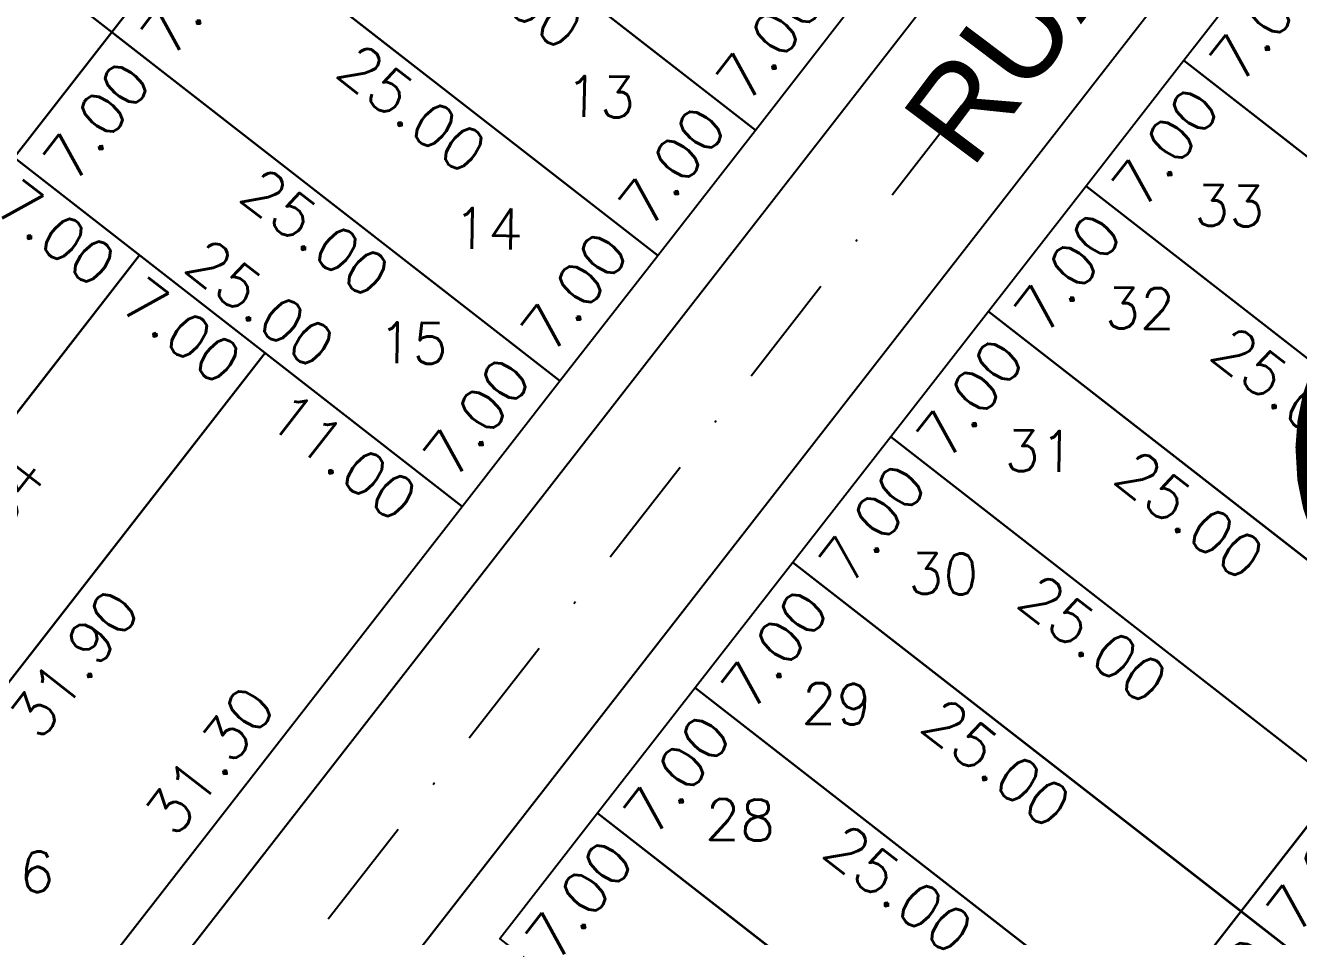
# Model space of a CAD drawing. Header units: millimetres. Extents: x -4430026 to 4783824, y 584 to 9593110.
# Drawn here: x 1900.4 to 1956.5, y 1064.3 to 1104.4 of the extents above; entities that cross this region are included whole.
import ezdxf
from ezdxf.enums import TextEntityAlignment as Align

# ---------------------------------------------------------------- set-up
doc = ezdxf.new("R2010")
doc.units = ezdxf.units.MM
doc.linetypes.add('CONTINUO', pattern=[0])
doc.linetypes.add('DASHDOT', pattern=[1, 0.5, -0.25, 0, -0.25])
for name, color, linetype in [('Calçada', 1, 'Continuous'), ('Cota', 8, 'Continuous'), ('EIXO DAS VIAS', 252, 'DASHDOT'), ('Lotes', 2, 'Continuous'), ('Nomes de Ruas', 3, 'Continuous'), ('Numero de lotes', 5, 'Continuous'), ('númeraçãoquadras', 4, 'Continuous'), ('Área Verde Geral', 98, 'Continuous')]:
    doc.layers.add(name, color=color, linetype=linetype)
doc.styles.add('arcad1', font='romans.shx')
doc.styles.add('ARIAL', font='arial.ttf', dxfattribs={"height": 0.25})
doc.styles.add('ROMANS', font='romans.shx')
doc.styles.add('STYLE1', font='sanss___.ttf')
doc.dimstyles.new('BOLA100', dxfattribs={"dimscale": 0, "dimtxt": 1.9, "dimasz": 0.18, "dimexe": 0.18, "dimexo": 0.063, "dimgap": 0, "dimtad": 1, "dimzin": 4, "dimdsep": 46, "dimtxsty": 'ROMANS', "dimcen": 0.09, "dimse1": 1, "dimse2": 1, "dimsd1": 1, "dimsd2": 1, "dimclrt": 256, "dimaunit": 1, "dimadec": 4, "dimazin": 0, "dimtfac": 1.2, "dimtix": 1, "dimtmove": 2, "dimatfit": 3, "dimfxl": 1, "dimtvp": 2, "dimtolj": 1, "dimtzin": 4, "dimarcsym": 0})

# ---------------------------------------------------------------- blocks, each defined once
blk = doc.blocks.new('*D2521')
at = {"layer": 'DEFPOINTS', "color": 0}
for p in [(1953.955459342791, 1065.45283224066), (1956.033097946839, 1063.83506063497), (1949.65484377694, 1059.929725708489)]:
    blk.add_point(p, dxfattribs=at)
at = {"layer": 'Cota', "insert": (1953.133225705803, 1061.657162338811), "char_height": 1.9, "attachment_point": 5, "rotation": 52.09357716318834, "style": 'ROMANS'}
blk.add_mtext('\\A1;7.00', dxfattribs=at)
blk = doc.blocks.new('*D2522')
at = {"layer": 'DEFPOINTS', "color": 0}
for p in [(1958.256074905383, 1070.975938769106), (1960.33371351088, 1069.358167162287), (1953.955459343722, 1065.452832236934)]:
    blk.add_point(p, dxfattribs=at)
at = {"layer": 'Cota', "insert": (1957.433841270635, 1067.180268867145), "char_height": 1.9, "attachment_point": 5, "rotation": 52.09357716318834, "style": 'ROMANS'}
blk.add_mtext('\\A1;7.00', dxfattribs=at)
blk = doc.blocks.new('*D2532')
at = {"layer": 'DEFPOINTS', "color": 0}
for p in [(1925.628847741044, 1069.765960473616), (1927.727291557908, 1068.131988705646), (1921.328232173795, 1064.242853943307)]:
    blk.add_point(p, dxfattribs=at)
at = {"layer": 'Cota', "insert": (1924.82741931706, 1065.954090409728), "char_height": 1.9, "attachment_point": 5, "rotation": 52.09357716318834, "style": 'ROMANS'}
blk.add_mtext('\\A1;7.00', dxfattribs=at)
blk = doc.blocks.new('*D2533')
at = {"layer": 'DEFPOINTS', "color": 0}
for p in [(1929.929463308292, 1075.289067011375), (1932.027907125446, 1073.655095243179), (1925.628847741044, 1069.765960473616)]:
    blk.add_point(p, dxfattribs=at)
at = {"layer": 'Cota', "insert": (1929.128034882793, 1071.477196944943), "char_height": 1.9, "attachment_point": 5, "rotation": 52.09357716318834, "style": 'ROMANS'}
blk.add_mtext('\\A1;7.00', dxfattribs=at)
blk = doc.blocks.new('*D2534')
at = {"layer": 'DEFPOINTS', "color": 0}
for p in [(1934.230078869487, 1080.812173537958), (1936.32852268722, 1079.178201769311), (1929.929463306895, 1075.289067009513)]:
    blk.add_point(p, dxfattribs=at)
at = {"layer": 'Cota', "insert": (1933.428650447703, 1077.000303475103), "char_height": 1.9, "attachment_point": 5, "rotation": 52.09357716318834, "style": 'ROMANS'}
blk.add_mtext('\\A1;7.00', dxfattribs=at)
blk = doc.blocks.new('*D2535')
at = {"layer": 'DEFPOINTS', "color": 0}
for p in [(1938.530694435338, 1086.33528007013), (1940.629138255134, 1084.701308299876), (1934.230078870417, 1080.812173539821)]:
    blk.add_point(p, dxfattribs=at)
at = {"layer": 'Cota', "insert": (1937.729266014726, 1082.523410004523), "char_height": 1.9, "attachment_point": 5, "rotation": 52.09357716318834, "style": 'ROMANS'}
blk.add_mtext('\\A1;7.00', dxfattribs=at)
blk = doc.blocks.new('*D2536')
at = {"layer": 'DEFPOINTS', "color": 0}
for p in [(1942.831310001655, 1091.858386604164), (1944.929753822321, 1090.224414833233), (1938.530694434872, 1086.335280071993)]:
    blk.add_point(p, dxfattribs=at)
at = {"layer": 'Cota', "insert": (1942.02988158111, 1088.046516536849), "char_height": 1.9, "attachment_point": 5, "rotation": 52.09357716318834, "style": 'ROMANS'}
blk.add_mtext('\\A1;7.00', dxfattribs=at)
blk = doc.blocks.new('*D2537')
at = {"layer": 'DEFPOINTS', "color": 0}
for p in [(1947.131925564712, 1097.381493138198), (1949.230369388923, 1095.747521364507), (1942.831310000723, 1091.858386604164)]:
    blk.add_point(p, dxfattribs=at)
at = {"layer": 'Cota', "insert": (1946.330497147788, 1093.56962306822), "char_height": 1.9, "attachment_point": 5, "rotation": 52.09357716318834, "style": 'ROMANS'}
blk.add_mtext('\\A1;7.00', dxfattribs=at)
blk = doc.blocks.new('*D2538')
at = {"layer": 'DEFPOINTS', "color": 0}
for p in [(1951.432541131495, 1102.904599670369), (1953.530984953064, 1101.270627898735), (1947.131925564712, 1097.381493138198)]:
    blk.add_point(p, dxfattribs=at)
at = {"layer": 'Cota', "insert": (1950.631112711853, 1099.092729602351), "char_height": 1.9, "attachment_point": 5, "rotation": 52.09357716318834, "style": 'ROMANS'}
blk.add_mtext('\\A1;7.00', dxfattribs=at)
blk = doc.blocks.new('*D2539')
at = {"layer": 'DEFPOINTS', "color": 0}
for p in [(1955.733156694087, 1108.427706198815), (1957.831600513303, 1106.793734429014), (1951.432541130564, 1102.904599670369)]:
    blk.add_point(p, dxfattribs=at)
at = {"layer": 'Cota', "insert": (1954.93172827361, 1104.615836134579), "char_height": 1.9, "attachment_point": 5, "rotation": 52.09357716318834, "style": 'ROMANS'}
blk.add_mtext('\\A1;7.00', dxfattribs=at)
blk = doc.blocks.new('*D2643')
at = {"layer": 'DEFPOINTS', "color": 0}
for p in [(1899.946884989261, 1098.635265791838), (1902.179843015918, 1096.896553350163), (1885.97285344171, 1080.688982576181)]:
    blk.add_point(p, dxfattribs=at)
at = {"layer": 'Cota', "insert": (1894.443262784196, 1088.507066711801), "char_height": 1.9, "attachment_point": 5, "rotation": 52.093577179062876, "style": 'ROMANS'}
blk.add_mtext('\\A1;22.75', dxfattribs=at)
blk = doc.blocks.new('*D2644')
at = {"layer": 'DEFPOINTS', "color": 0}
for p in [(1905.469991521432, 1094.334650224123), (1907.658026828592, 1092.630917253463), (1888.552402163378, 1072.608074836482)]:
    blk.add_point(p, dxfattribs=at)
at = {"layer": 'Cota', "insert": (1898.449667691673, 1082.351284529179), "char_height": 1.9, "attachment_point": 5, "rotation": 52.093577173693944, "style": 'ROMANS'}
blk.add_mtext('\\A1;27.54', dxfattribs=at)
blk = doc.blocks.new('*D2645')
at = {"layer": 'DEFPOINTS', "color": 0}
for p in [(1910.993098053137, 1090.034034661998), (1913.136210639986, 1088.365281163628), (1891.397282710752, 1064.867922021125)]:
    blk.add_point(p, dxfattribs=at)
at = {"layer": 'Cota', "insert": (1902.588738510849, 1076.365879812661), "char_height": 1.9, "attachment_point": 5, "rotation": 52.09357717879374, "style": 'ROMANS'}
blk.add_mtext('\\A1;31.90', dxfattribs=at)
blk = doc.blocks.new('*D2646')
at = {"layer": 'DEFPOINTS', "color": 0}
for p in [(1918.914080936322, 1083.866291545965), (1919.672265463496, 1083.275924483363), (1900.443145577317, 1058.580743989025)]:
    blk.add_point(p, dxfattribs=at)
at = {"layer": 'Cota', "insert": (1908.549956535421, 1072.102356268436), "char_height": 1.9, "attachment_point": 5, "rotation": 52.093577165795, "style": 'ROMANS'}
blk.add_mtext('\\A1;31.30', dxfattribs=at)
blk = doc.blocks.new('*D2657')
at = {"layer": 'DEFPOINTS', "color": 0}
for p in [(1904.247500556508, 1104.158372322146), (1906.480458579752, 1102.419659882136), (1899.946884987863, 1098.635265789975)]:
    blk.add_point(p, dxfattribs=at)
at = {"layer": 'Cota', "insert": (1903.580586338189, 1100.241761585301), "char_height": 1.9, "attachment_point": 5, "rotation": 52.09357716318834, "style": 'ROMANS'}
blk.add_mtext('\\A1;7.00', dxfattribs=at)
blk = doc.blocks.new('*D2658')
at = {"layer": 'DEFPOINTS', "color": 0}
for p in [(1908.5481161191, 1109.68147885618), (1910.781074145276, 1107.942766413887), (1904.247500555577, 1104.158372322146)]:
    blk.add_point(p, dxfattribs=at)
at = {"layer": 'Cota', "insert": (1907.881201904228, 1105.764868117713), "char_height": 1.9, "attachment_point": 5, "rotation": 52.09357716318834, "style": 'ROMANS'}
blk.add_mtext('\\A1;7.00', dxfattribs=at)
blk = doc.blocks.new('*D2667')
at = {"layer": 'DEFPOINTS', "color": 0}
for p in [(1923.21469650294, 1089.38939808165), (1923.972881027019, 1088.799031021122), (1919.672265461168, 1083.275924487088)]:
    blk.add_point(p, dxfattribs=at)
at = {"layer": 'Cota', "insert": (1920.314824260952, 1087.211499785578), "char_height": 1.9, "attachment_point": 5, "rotation": 52.09357715002965, "style": 'ROMANS'}
blk.add_mtext('\\A1;7.00', dxfattribs=at)
blk = doc.blocks.new('*D2668')
at = {"layer": 'DEFPOINTS', "color": 0}
for p in [(1927.515312063735, 1094.912504611445), (1928.273496591939, 1094.322137547706), (1923.972881026088, 1088.799031017397)]:
    blk.add_point(p, dxfattribs=at)
at = {"layer": 'Cota', "insert": (1924.61543982265, 1092.734606316533), "char_height": 1.9, "attachment_point": 5, "rotation": 52.09357715002965, "style": 'ROMANS'}
blk.add_mtext('\\A1;7.00', dxfattribs=at)
blk = doc.blocks.new('*D2669')
at = {"layer": 'DEFPOINTS', "color": 0}
for p in [(1931.81592763097, 1100.435611144864), (1932.574112153599, 1099.845244085465), (1928.273496591939, 1094.322137547706)]:
    blk.add_point(p, dxfattribs=at)
at = {"layer": 'Cota', "insert": (1928.916055388871, 1098.257712848648), "char_height": 1.9, "attachment_point": 5, "rotation": 52.09357715002965, "style": 'ROMANS'}
blk.add_mtext('\\A1;7.00', dxfattribs=at)
blk = doc.blocks.new('*D2670')
at = {"layer": 'DEFPOINTS', "color": 0}
for p in [(1936.11654319999, 1105.95871767193), (1936.874727720848, 1105.368350613911), (1932.574112155462, 1099.845244085465)]:
    blk.add_point(p, dxfattribs=at)
at = {"layer": 'Cota', "insert": (1933.216670959445, 1103.78081937771), "char_height": 1.9, "attachment_point": 5, "rotation": 52.09357715002965, "style": 'ROMANS'}
blk.add_mtext('\\A1;7.00', dxfattribs=at)
blk = doc.blocks.new('*D3039')
at = {"layer": 'DEFPOINTS', "color": 0}
for p in [(1955.733156694086, 1108.427706198815), (1954.064780278658, 1106.285077885419), (1975.45853716646, 1093.068364899654)]:
    blk.add_point(p, dxfattribs=at)
at = {"layer": 'Cota', "insert": (1964.511125481924, 1099.354971690332), "char_height": 1.9, "attachment_point": 5, "rotation": 322.0935771646594, "style": 'ROMANS'}
blk.add_mtext('\\A1;25.00', dxfattribs=at)
blk = doc.blocks.new('*D3048')
at = {"layer": 'DEFPOINTS', "color": 0}
for p in [(1951.432541131961, 1102.904599666644), (1949.813481083649, 1100.825306367769), (1971.15792160154, 1087.545258363758)]:
    blk.add_point(p, dxfattribs=at)
at = {"layer": 'Cota', "insert": (1960.259826286949, 1093.895200172656), "char_height": 1.9, "attachment_point": 5, "rotation": 322.0935771646594, "style": 'ROMANS'}
blk.add_mtext('\\A1;25.00', dxfattribs=at)
blk = doc.blocks.new('*D3057')
at = {"layer": 'DEFPOINTS', "color": 0}
for p in [(1947.131925564712, 1097.381493138198), (1945.495748930193, 1095.280217700343), (1966.857306036154, 1082.022151833449)]:
    blk.add_point(p, dxfattribs=at)
at = {"layer": 'Cota', "insert": (1955.942094134525, 1088.350111504426), "char_height": 1.9, "attachment_point": 5, "rotation": 322.0935771646594, "style": 'ROMANS'}
blk.add_mtext('\\A1;25.00', dxfattribs=at)
blk = doc.blocks.new('*D3066')
at = {"layer": 'DEFPOINTS', "color": 0}
for p in [(1942.831310000724, 1091.858386604164), (1941.250718490554, 1089.828496892056), (1962.556690471234, 1076.499045301278)]:
    blk.add_point(p, dxfattribs=at)
at = {"layer": 'Cota', "insert": (1951.697063694145, 1082.898390696717), "char_height": 1.9, "attachment_point": 5, "rotation": 322.0935771646594, "style": 'ROMANS'}
blk.add_mtext('\\A1;25.00', dxfattribs=at)
blk = doc.blocks.new('*D3067')
at = {"layer": 'DEFPOINTS', "color": 0}
for p in [(1912.84873168402, 1115.204585384626), (1911.268140178317, 1113.174695678254), (1932.574112156859, 1099.84524408174)]:
    blk.add_point(p, dxfattribs=at)
at = {"layer": 'Cota', "insert": (1921.714485382632, 1106.244589482351), "char_height": 1.9, "attachment_point": 5, "rotation": 322.0935771646594, "style": 'ROMANS'}
blk.add_mtext('\\A1;25.00', dxfattribs=at)
blk = doc.blocks.new('*D3075')
at = {"layer": 'DEFPOINTS', "color": 0}
for p in [(1938.530694434872, 1086.335280071993), (1936.999413606629, 1084.368718073146), (1958.256074906314, 1070.975938769106)]:
    blk.add_point(p, dxfattribs=at)
at = {"layer": 'Cota', "insert": (1947.445758810509, 1077.438611877581), "char_height": 1.9, "attachment_point": 5, "rotation": 322.0935771646594, "style": 'ROMANS'}
blk.add_mtext('\\A1;25.00', dxfattribs=at)
blk = doc.blocks.new('*D3076')
at = {"layer": 'DEFPOINTS', "color": 0}
for p in [(1908.548116117237, 1109.681478854318), (1907.016835293461, 1107.714916861207), (1928.273496591939, 1094.322137547705)]:
    blk.add_point(p, dxfattribs=at)
at = {"layer": 'Cota', "insert": (1917.463180499259, 1100.784810664149), "char_height": 1.9, "attachment_point": 5, "rotation": 322.0935771646594, "style": 'ROMANS'}
blk.add_mtext('\\A1;25.00', dxfattribs=at)
blk = doc.blocks.new('*D3083')
at = {"layer": 'DEFPOINTS', "color": 0}
for p in [(1953.955459339531, 1065.452832238797), (1952.473494868394, 1063.549605241614), (1973.680839811904, 1050.093490934048)]:
    blk.add_point(p, dxfattribs=at)
at = {"layer": 'Cota', "insert": (1962.919840073015, 1056.619499045473), "char_height": 1.9, "attachment_point": 5, "rotation": 322.0935771646594, "style": 'ROMANS'}
blk.add_mtext('\\A1;25.00', dxfattribs=at)
blk = doc.blocks.new('*D3084')
at = {"layer": 'DEFPOINTS', "color": 0}
for p in [(1934.230078871349, 1080.812173539821), (1932.748114405932, 1078.908946549985), (1953.955459342791, 1065.45283224066)]:
    blk.add_point(p, dxfattribs=at)
at = {"layer": 'Cota', "insert": (1943.194459608909, 1071.978840355124), "char_height": 1.9, "attachment_point": 5, "rotation": 322.0935771646594, "style": 'ROMANS'}
blk.add_mtext('\\A1;25.00', dxfattribs=at)
blk = doc.blocks.new('*D3085')
at = {"layer": 'DEFPOINTS', "color": 0}
for p in [(1904.247500556508, 1104.158372322146), (1902.765536091443, 1102.255145332762), (1923.972881026087, 1088.799031021122)]:
    blk.add_point(p, dxfattribs=at)
at = {"layer": 'Cota', "insert": (1913.211881294292, 1095.325039138), "char_height": 1.9, "attachment_point": 5, "rotation": 322.0935771646594, "style": 'ROMANS'}
blk.add_mtext('\\A1;25.00', dxfattribs=at)
blk = doc.blocks.new('*D3086')
at = {"layer": 'DEFPOINTS', "color": 0}
for p in [(1884.522120084135, 1119.517713621307), (1883.040155622106, 1117.614486635822), (1904.24750055418, 1104.158372324008)]:
    blk.add_point(p, dxfattribs=at)
at = {"layer": 'Cota', "insert": (1893.486500824197, 1110.684380441651), "char_height": 1.9, "attachment_point": 5, "rotation": 322.0935771646594, "style": 'ROMANS'}
blk.add_mtext('\\A1;25.00', dxfattribs=at)
blk = doc.blocks.new('*D3093')
at = {"layer": 'DEFPOINTS', "color": 0}
for p in [(1929.92946330736, 1075.289067009513), (1928.430382258773, 1073.363857884595), (1949.654843776939, 1059.929725708489)]:
    blk.add_point(p, dxfattribs=at)
at = {"layer": 'Cota', "insert": (1938.876727461622, 1066.433751689834), "char_height": 1.9, "attachment_point": 5, "rotation": 322.0935771646594, "style": 'ROMANS'}
blk.add_mtext('\\A1;25.00', dxfattribs=at)
blk = doc.blocks.new('*D3094')
at = {"layer": 'DEFPOINTS', "color": 0}
for p in [(1910.993098051275, 1090.034034661997), (1909.494017004844, 1088.108825539851), (1919.672265461167, 1083.275924487088)]:
    blk.add_point(p, dxfattribs=at)
at = {"layer": 'Cota', "insert": (1914.417255678721, 1085.479334909265), "char_height": 1.9, "attachment_point": 5, "rotation": 322.0935771646594, "style": 'ROMANS'}
blk.add_mtext('\\A1;11.00', dxfattribs=at)
blk = doc.blocks.new('*D3095')
at = {"layer": 'DEFPOINTS', "color": 0}
for p in [(1905.469991522363, 1094.334650224123), (1903.97091047646, 1092.409441102654), (1910.993098052206, 1090.034034661997)]:
    blk.add_point(p, dxfattribs=at)
at = {"layer": 'Cota', "insert": (1907.316118710375, 1091.008697778542), "char_height": 1.9, "attachment_point": 5, "rotation": 322.0935771646594, "style": 'ROMANS'}
blk.add_mtext('\\A1;7.00', dxfattribs=at)
blk = doc.blocks.new('*D3096')
at = {"layer": 'DEFPOINTS', "color": 0}
for p in [(1899.946884987863, 1098.635265789975), (1898.44780394339, 1096.710056670342), (1905.469991523294, 1094.334650224123)]:
    blk.add_point(p, dxfattribs=at)
at = {"layer": 'Cota', "insert": (1901.793012179948, 1095.309313344173), "char_height": 1.9, "attachment_point": 5, "rotation": 322.0935771646594, "style": 'ROMANS'}
blk.add_mtext('\\A1;7.00', dxfattribs=at)
blk = doc.blocks.new('*D3098')
at = {"layer": 'DEFPOINTS', "color": 0}
for p in [(1899.946884987863, 1098.635265789975), (1920.065872612855, 1083.78141821731), (1919.67226546303, 1083.275924483363)]:
    blk.add_point(p, dxfattribs=at)
at = {"layer": 'Cota', "insert": (1910.7868373448, 1092.210653328514), "char_height": 1.9, "attachment_point": 5, "rotation": 322.0935771743292, "style": 'ROMANS'}
blk.add_mtext('\\A1;25.00', dxfattribs=at)
blk = doc.blocks.new('*D3105')
at = {"layer": 'DEFPOINTS', "color": 0}
for p in [(1925.628847740578, 1069.765960473616), (1924.0462285391, 1067.733466679618), (1945.35422821202, 1054.406619174454)]:
    blk.add_point(p, dxfattribs=at)
at = {"layer": 'Cota', "insert": (1934.492573742077, 1060.803360484756), "char_height": 1.9, "attachment_point": 5, "rotation": 322.0935771646594, "style": 'ROMANS'}
blk.add_mtext('\\A1;25.00', dxfattribs=at)
blk = doc.blocks.new('NUM_quadra')
at = {"color": 6, "const_width": 0.02}
blk.add_lwpolyline([(-0.0133520432061038, 0.1995538096409646), (-0.03396137207856104, 0.197095472313652), (-0.0578817124285985, 0.1914411329007772), (-0.07790545024554181, 0.1842029880920486), (-0.0980839678893761, 0.1742972611462264), (-0.1207629871017981, 0.1594249069193736), (-0.1377379490426744, 0.1450112319564166), (-0.1520556984439002, 0.1299194541657934), (-0.1625180437624446, 0.1165670856272393), (-0.1764344977441241, 0.09418528550563855), (-0.1852438537613963, 0.07539704665055813), (-0.1940684209960429, 0.04834716095183544), (-0.1985176143253418, 0.02430548914494118), (-0.2, 2.449293598294707e-17), (-0.1977479207858246, -0.02992924698156066), (-0.1921041628016216, -0.05564162681201971), (-0.1838936225002688, -0.07863291679524947), (-0.1712831141684111, -0.1032574200760946), (-0.1545538230998021, -0.126937448238237), (-0.1388948904680539, -0.143903472514972), (-0.1218702926523065, -0.1585800484576833), (-0.1045798103362554, -0.1704789232428245), (-0.08309400008057272, -0.1819213762882465), (-0.05305444697320133, -0.1928347107145593), (-0.03024527360995229, -0.1976998316242559), (-3.673940397442059e-17, -0.2), (0.03093315800827364, -0.1975933696651666), (0.06772550614199915, -0.1881841008635162), (0.1069104891608479, -0.1690270608730692), (0.1240420910364873, -0.1568870920480579), (0.1407237443089076, -0.1421155437933556), (0.1613804970022024, -0.118136934052489), (0.1736687274357323, -0.09919260612995974), (0.1869657857282061, -0.0710196801389201), (0.1962420223455323, -0.03858845249210724), (0.2, 0), (0.1989460999390915, 0.02050486086334195), (0.1943382022861565, 0.04725106487884616), (0.1870936531840374, 0.07068214016462095), (0.1741307933804454, 0.09837919900414235), (0.1635485483198982, 0.1151167769808291), (0.147166134549038, 0.1354331157505226), (0.1285083774114599, 0.1532501123493023), (0.1062576314788641, 0.1694382358043837), (0.07819320380287934, 0.1840810225934259), (0.05327206202334694, 0.1927747063485785), (0.02666753040880443, 0.1982141337591634), (1.224646799147353e-17, 0.2)], close=True, dxfattribs=at)
blk.add_circle((0, 0), 0.2)
at = {"color": 3, "insert": (-0.1114319926046001, 0.1285282569724242), "char_height": 0.038, "width": 0.2663, "attachment_point": 1, "style": 'STYLE1'}
blk.add_mtext('\\fArial|b0|i0|c0|p34;QUADRA', dxfattribs=at)
at = {"color": 3, "style": 'STYLE1'}
blk.add_attdef('00', text='', height=0.13, dxfattribs=at).set_placement((-2.886579864025407e-15, -0.1334628551621867), align=Align.CENTER)

msp = doc.modelspace()

# ---------------------------------------------------------------- hatches: boundary and pattern name
at = {"layer": 'Área Verde Geral'}
h = msp.add_hatch(dxfattribs=at)
h.set_pattern_fill('ANSI37', color=256, scale=0.3, angle=24.82082076021936, style=0)
h.set_pattern_definition([(69.82082076021932, (-350710.3129513949, -9590084.730252339), (-0.8940340631347666, 0.3285716724776191), []), (159.8208207602193, (-350710.3129513949, -9590084.730252339), (-0.3285716724776191, -0.8940340631347666), [])])
edge = h.paths.add_edge_path()
edge.add_arc((1861.562452413595, 1234.993679527242), 3.999999997380474, 359.7053121631779, 412.0935772203702)
edge.add_line((1864.019947018811, 1238.149740403567), (1765.65378022507, 1314.743422877092))
edge.add_arc((1739.475793643376, 1280.230809332852), 43.31751926328906, 52.81950455632527, 53.53386555940087)
edge.add_arc((1741.07975573039, 1283.173884348992), 39.99999989749416, 52.09357723332329, 52.875966915223785, ccw=False)
edge.add_arc((1741.07975573039, 1283.173884348992), 39.99999989750154, 52.09357723332336, 52.87596691522378)
edge.add_arc((1739.475793557753, 1280.230809390594), 43.3175192677463, 53.53386542292816, 69.28577819848881)
edge.add_arc((1741.079755648318, 1283.173884280075), 39.99999999977376, 69.94367671954542, 89.93581227791273)
edge.add_arc((1741.600962481449, 1286.125133806888), 37.05178813824286, 90.70851083112109, 90.73670386608251, ccw=False)
edge.add_line((1741.142797422932, 1323.174089109574), (1697.984784527087, 1323.396064547871))
edge.add_line((1697.984784527087, 1323.396064547871), (1694.052907246036, 1315.273405032281))
edge.add_line((1694.052907246036, 1315.273405032281), (1807.750458368437, 1178.602920027498))
edge.add_line((1807.750458368437, 1178.602920027498), (1894.980441710317, 896.706287950326))
edge.add_line((1894.980441710317, 896.706287950326), (1950.571498882362, 824.2976620905588))
edge.add_line((1950.571498882362, 824.2976620905588), (2017.448538364713, 783.6256134957562))
edge.add_line((2017.448538364713, 783.6256134957562), (2115.572396463585, 797.5365037322531))
edge.add_line((2115.572396463585, 797.5365037322531), (2114.465552955737, 803.6578850448618))
edge.add_arc((2002.77667003211, 783.4627511855701), 113.5000000014199, 10.24925176987944, 52.09371804003655)
edge.add_line((2072.507859377061, 873.0161499642322), (2072.508079547306, 873.015978530098))
edge.add_line((2072.508079547306, 873.015978530098), (1944.686200186481, 972.5456111226717))
edge.add_arc((2071.554359348944, 1135.477253815208), 206.4999999994194, 185.890598850541, 232.0935771754163, ccw=False)
edge.add_arc((2071.553437810844, 1135.486183682505), 206.4999999893368, 179.7053121115445, 185.893089702423, ccw=False)
edge.add_line((1865.056169115343, 1136.548265064184), (1865.562399504577, 1234.973106525887))

# ---------------------------------------------------------------- linework, layer by layer
at = {"layer": 'Calçada', "lineweight": -3}
for p, q in [((1901.895888523535, 1056.377258043785), (1973.559377112762, 1148.41177635086)), ((1901.895888524466, 1056.377258045648), (1973.559377112762, 1148.41177635086)), ((1979.871498862618, 1143.496787134607), (1902.38167118501, 1043.979737319101)), ((1979.871498862618, 1143.496787134607), (1902.381671185942, 1043.979737320964))]:
    msp.add_line(p, q, dxfattribs=at)
for points in [[(1865.562399504577, 1234.973106525887, 0.2326533140935516), (1864.019947018811, 1238.149740403567), (1765.65378022507, 1314.743422877092, 0.003116997982429166), (1765.221455124543, 1315.067117834512, -0.003413832257432995), (1765.654701720328, 1314.734493047048, 0.003413832257432995), (1765.221455124543, 1315.067117834512, 0.06883911603712678), (1754.797504482196, 1320.748122355018, 0.08745408587550452), (1741.124567122535, 1323.173859179069, -0.0001230153221735906), (1741.142797422932, 1323.174089109574), (1697.984784527087, 1323.396064547871), (1694.052907246036, 1315.273405032281), (1807.750458368437, 1178.602920027498), (1894.980441710317, 896.706287950326), (1950.571498882362, 824.2976620905588), (2017.448538364713, 783.6256134957562), (2115.572396463585, 797.5365037322531), (2114.465552955737, 803.6578850448618, 0.1846371773831074), (2072.507859377061, 873.0161499642322), (2072.508079547306, 873.015978530098), (1944.686200186481, 972.5456111226717, -0.2043747858885502), (1866.144747487606, 1114.284298500095, -0.02700583546908079), (1865.056169115343, 1136.548265064184)], [(1973.559377112762, 1148.41177635086, 0.414213562373032), (1972.511527714656, 1156.832109574277), (1938.583873303012, 1183.250176614199, 0.4142135623732439), (1930.163540076335, 1182.202327216093), (1878.289292726537, 1115.582330601339, 0.199075058017695), (1877.069774293212, 1111.151420315776, 0.0710493151205822), (1891.654663671145, 1057.682012995754, 0.5698588760945003), (1901.895888523535, 1056.377258043785)], [(1973.559377112762, 1148.41177635086, 0.414213562373032), (1972.511527714656, 1156.832109574277), (1938.583873303944, 1183.250176614199, 0.4142135623732439), (1930.163540077267, 1182.202327216093), (1878.289292726537, 1115.582330601339, 0.199075058017695), (1877.069774294143, 1111.151420315776, 0.0710493151205822), (1891.654663671145, 1057.682012995754, 0.5698588760945003), (1901.895888524466, 1056.377258045648)], [(2023.267335900442, 1109.706236267511, 0.414213562373097), (2022.219486497679, 1118.126569494654), (1988.291832089295, 1144.54463653085, 0.4142135623729686), (1979.871498862618, 1143.496787134607), (1902.38167118501, 1043.979737319101, 0.3055896015617149), (1901.922964703163, 1037.287692507778, 0.0588590682434539), (1929.470414928963, 1000.465577514891, 0.4586573060671542), (1938.554014746436, 1000.912346098621)], [(2023.267335901373, 1109.706236267511, 0.414213562373097), (2022.219486500007, 1118.126569490928), (1988.291832090226, 1144.544636532713, 0.4142135623729686), (1979.871498862618, 1143.496787134607), (1902.381671185942, 1043.979737320964, 0.3055896015617149), (1901.922964704094, 1037.287692507778, 0.0588590682434539), (1929.470414931291, 1000.465577511166, 0.4586573060671542), (1938.554014747368, 1000.912346100483)]]:
    msp.add_lwpolyline(points, format="xyb", close=True, dxfattribs=at)
for centre in [(2071.554359348827, 1135.477253817071), (2071.554359349759, 1135.477253818933)]:
    msp.add_arc(centre, 203.9999999999996, 179.7053122167324, 232.0935772052912, dxfattribs=at)
at = {"layer": 'EIXO DAS VIAS', "ltscale": 10}
msp.add_line((1895.160280025901, 1041.216292763178, 103.7075370668876), (1982.859174509404, 1153.844433927957, 103.7075370668876), dxfattribs=at)
at = {"layer": 'Lotes', "lineweight": -3}
for p, q in [((1954.011766378639, 1168.068605048631), (1885.972853441594, 1080.688982579906)), ((1932.574112155811, 1099.845244085465), (1893.123351212462, 1130.563926691238)), ((2003.719725164921, 1129.363064965282), (1917.405846726951, 1018.513643851552)), ((1928.273496592288, 1094.322137547706), (1888.822735648473, 1125.040820155341)), ((1923.972881026437, 1088.799031021122), (1884.522120084484, 1119.517713621307)), ((1919.672265461517, 1083.275924487088), (1880.228868425695, 1113.988873118583)), ((1990.883302071934, 1072.185917064596), (1951.432541130913, 1102.904599670369)), ((1986.582686508877, 1066.662810530562), (1947.131925565061, 1097.381493138198)), ((1905.469991523643, 1094.334650224123), (1888.552402163727, 1072.608074836482)), ((1982.282070944888, 1061.139704000253), (1942.831310002004, 1091.858386604164)), ((1910.993098052555, 1090.034034661997), (1891.397282711101, 1064.867922021125)), ((1977.981455378105, 1055.616597469945), (1938.530694435221, 1086.335280071993)), ((1973.680839813185, 1050.093490934048), (1934.230078870767, 1080.812173539821)), ((1969.3802242478, 1044.570384403739), (1929.929463307244, 1075.289067009513)), ((1965.079608685208, 1039.047277871568), (1925.628847740927, 1069.765960479204))]:
    msp.add_line(p, q, dxfattribs=at)
at = {"layer": 'Lotes', "linetype": 'CONTINUO', "lineweight": -3}
for p, q in [((1904.247500554529, 1104.158372324009), (1884.522120084484, 1119.517713621307)), ((1884.522120084484, 1119.517713621307), (1904.247500554529, 1104.158372324009)), ((1912.848731685301, 1115.204585386489), (1932.574112155811, 1099.845244085465)), ((1932.574112155811, 1099.845244085465), (1912.848731685301, 1115.204585386489)), ((1908.548116120381, 1109.68147885618), (1904.247500554529, 1104.158372324009)), ((1904.247500554529, 1104.158372324009), (1908.548116120381, 1109.68147885618)), ((1908.548116120381, 1109.68147885618), (1928.273496592288, 1094.322137547706)), ((1928.273496592288, 1094.322137547706), (1908.548116120381, 1109.68147885618)), ((1955.733156696298, 1108.427706198815), (1951.432541130913, 1102.904599670369)), ((1932.574112155811, 1099.845244085465), (1936.874727720731, 1105.368350615774)), ((1904.247500554529, 1104.158372324009), (1899.946884990075, 1098.635265791837)), ((1899.946884990075, 1098.635265791837), (1904.247500554529, 1104.158372324009)), ((1904.247500554529, 1104.158372324009), (1923.972881026437, 1088.799031021122)), ((1923.972881026437, 1088.799031021122), (1904.247500554529, 1104.158372324009)), ((1951.432541130913, 1102.904599670369), (1947.131925565061, 1097.381493138198)), ((1951.432541130913, 1102.904599670369), (1971.157921601889, 1087.545258363758)), ((1971.157921601889, 1087.545258363758), (1951.432541130913, 1102.904599670369)), ((1928.273496592288, 1094.322137547706), (1932.574112155811, 1099.845244085465)), ((1899.946884990075, 1098.635265791837), (1919.672265461517, 1083.275924487088)), ((1905.469991523643, 1094.334650224123), (1899.946884990075, 1098.635265791837)), ((1947.131925565061, 1097.381493138198), (1942.831310002004, 1091.858386604164)), ((1947.131925565061, 1097.381493138198), (1966.857306036503, 1082.022151833449)), ((1966.857306036503, 1082.022151833449), (1947.131925565061, 1097.381493138198)), ((1905.469991523643, 1094.334650224123), (1888.552402163727, 1072.608074836482)), ((1888.552402163727, 1072.608074836482), (1905.469991523643, 1094.334650224123)), ((1910.993098052555, 1090.034034661997), (1905.469991523643, 1094.334650224123)), ((1923.972881026437, 1088.799031021122), (1928.273496592288, 1094.322137547706)), ((1942.831310002004, 1091.858386604164), (1938.530694435221, 1086.335280071993)), ((1942.831310002004, 1091.858386604164), (1962.556690473446, 1076.499045301277)), ((1962.556690473446, 1076.499045301277), (1942.831310002004, 1091.858386604164)), ((1910.993098052555, 1090.034034661997), (1891.397282711101, 1064.867922021125)), ((1891.397282711101, 1064.867922021125), (1910.993098052555, 1090.034034661997)), ((1919.672265461517, 1083.275924487088), (1910.993098052555, 1090.034034661997)), ((1919.672265461517, 1083.275924487088), (1923.972881026437, 1088.799031021122)), ((1938.530694435221, 1086.335280071993), (1934.230078870767, 1080.812173539821)), ((1938.530694435221, 1086.335280071993), (1958.256074906663, 1070.975938769106)), ((1958.256074906663, 1070.975938769106), (1938.530694435221, 1086.335280071993)), ((1900.443145577667, 1058.580743989025), (1919.672265461517, 1083.275924487088)), ((1934.230078870767, 1080.812173539821), (1929.929463307244, 1075.289067009513)), ((1934.230078870767, 1080.812173539821), (1953.95545934314, 1065.45283224066)), ((1953.95545934314, 1065.45283224066), (1934.230078870767, 1080.812173539821)), ((1929.929463307244, 1075.289067009513), (1925.628847740927, 1069.765960479204)), ((1929.929463307244, 1075.289067009513), (1949.654843777289, 1059.929725708489)), ((1949.654843777289, 1059.929725708489), (1929.929463307244, 1075.289067009513)), ((1953.95545934314, 1065.45283224066), (1958.256074906663, 1070.975938769106)), ((1958.256074906663, 1070.975938769106), (1953.95545934314, 1065.45283224066)), ((1925.628847740927, 1069.765960479204), (1921.328232177404, 1064.24285394517)), ((1925.628847740927, 1069.765960479204), (1945.354228212369, 1054.406619174455)), ((1945.354228212369, 1054.406619174455), (1925.628847740927, 1069.765960479204)), ((1949.654843777289, 1059.929725708489), (1953.95545934314, 1065.45283224066)), ((1953.95545934314, 1065.45283224066), (1949.654843777289, 1059.929725708489)), ((1973.680839813185, 1050.093490934048), (1953.95545934314, 1065.45283224066)), ((1953.95545934314, 1065.45283224066), (1973.680839813185, 1050.093490934048))]:
    msp.add_line(p, q, dxfattribs=at)
at = {"layer": 'Lotes'}
for points in [[(1888.822735648473, 1125.040820155341), (1884.522120083553, 1119.517713621307), (1904.247500555926, 1104.158372322146), (1908.548116120381, 1109.68147885618)], [(1917.149347248358, 1120.727691920523), (1912.848731684369, 1115.204585384626), (1932.574112156743, 1099.845244087328), (1936.874727721197, 1105.368350613911)], [(1912.848731685301, 1115.204585386489), (1908.548116118518, 1109.68147885618), (1928.273496592288, 1094.322137547706), (1932.574112157208, 1099.84524408174)], [(1908.548116120381, 1109.68147885618), (1904.247500554529, 1104.158372324009), (1923.972881026437, 1088.799031017397), (1928.27349658996, 1094.322137551431)], [(1955.733156696298, 1108.427706198815), (1951.432541130447, 1102.904599670369), (1971.157921601889, 1087.545258363758), (1975.458537168672, 1093.068364895929)], [(1904.247500555926, 1104.158372322146), (1899.946884988212, 1098.635265789975), (1919.672265461517, 1083.275924487088), (1923.972881026437, 1088.799031021122)], [(1951.432541130913, 1102.904599670369), (1947.131925565061, 1097.381493138198), (1966.857306036503, 1082.022151833449), (1971.157921601889, 1087.545258363758)], [(1947.131925565061, 1097.381493138198), (1942.831310001073, 1091.858386604164), (1962.556690472515, 1076.499045301277), (1966.857306036503, 1082.022151833449)], [(1942.831310000141, 1091.858386604164), (1938.530694435221, 1086.335280071993), (1958.256074906663, 1070.975938769106), (1962.556690471583, 1076.499045301277)], [(1938.530694435221, 1086.335280071993), (1934.230078870767, 1080.812173539821), (1953.95545934314, 1065.45283224066), (1958.256074906663, 1070.975938769106)], [(1934.230078870767, 1080.812173539821), (1929.92946330445, 1075.289067013238), (1949.654843777289, 1059.929725708489), (1953.95545934314, 1065.452832235072)], [(1929.929463307244, 1075.289067009513), (1925.628847741393, 1069.765960473616), (1945.354228212369, 1054.406619174455), (1949.654843777289, 1059.929725708489)], [(1958.256074906663, 1070.975938769106), (1953.955459344072, 1065.452832236935), (1973.680839812254, 1050.093490934048), (1977.981455379037, 1055.616597466219)], [(1925.628847740927, 1069.765960473616), (1921.328232176473, 1064.24285394517), (1941.053612648846, 1048.883512640421), (1945.354228212369, 1054.406619174455)], [(1953.955459344072, 1065.452832236935), (1949.654843777289, 1059.929725708489), (1969.380224248265, 1044.570384400014), (1973.680839812254, 1050.093490934048)]]:
    msp.add_lwpolyline(points, close=True, dxfattribs=at)
for points in [[(1884.522120084484, 1119.517713621307), (1880.389282717706, 1114.210077842746, 0.01708296145693636), (1880.228868425695, 1113.988873118583), (1899.946884988212, 1098.635265789975), (1904.247500555926, 1104.158372322146)], [(1899.946884988212, 1098.635265789975), (1885.972853442059, 1080.68898257618, 0.0109607968325936), (1888.552402163727, 1072.608074836482), (1905.469991522712, 1094.334650224123)], [(1905.469991521781, 1094.334650224123), (1888.552402163727, 1072.608074836482, 0.01065548875396723), (1891.397282711101, 1064.867922021125), (1910.993098052555, 1090.034034661997)], [(1910.993098052555, 1090.034034661997), (1891.397282711101, 1064.867922021125, 0.007540639398219227), (1893.608619801571, 1059.466966508005, 0.5713365039460354), (1900.443145577667, 1058.580743989025), (1919.672265461517, 1083.275924487088)]]:
    msp.add_lwpolyline(points, format="xyb", close=True, dxfattribs=at)

# ---------------------------------------------------------------- block references
at = {"layer": 'númeraçãoquadras', "linetype": 'ByBlock', "extrusion": (0.08441109911141861, -0.001452856403118583, 0.996429955167484)}
ref = msp.add_blockref('NUM_quadra', (1119.396003223522, -1931.215988622669, 268.4492514022626), dxfattribs=dict(at, xscale=45.93175888075766, yscale=45.93175888024863, zscale=45.93175853019476, rotation=270.0385460294471))
ref.add_attrib('00', '53', dxfattribs={"layer": '0', "color": 3, "extrusion": (0.08441109911141861, -0.001452856403118583, 0.996429955167484), "height": 5.971128608923882, "rotation": 270.0385460324998, "style": 'STYLE1'}).set_placement((1113.26582425312, -1931.220112734175, 268.4492514024543), align=Align.CENTER)

# ---------------------------------------------------------------- texts
at = {"layer": 'Nomes de Ruas', "extrusion": (-0.066244082908017, -0.0558461081864297, 0.9962393957679576), "style": 'ARIAL'}
msp.add_text('RUA 10  .', height=4, rotation=102.967461719728, dxfattribs=at).set_placement((407.5775932070499, 2195.610238630071, -190.8809115493535), align=Align.MIDDLE_CENTER)
at = {"layer": 'Numero de lotes', "style": 'arcad1'}
for s, p in [('13', (1925.739632577506, 1101.312185926412, 103.7075370668876)), ('33', (1953.443555175198, 1096.516345698435, 103.7075370668876)), ('14', (1920.805324526375, 1095.503516908784, 103.7075370668876)), ('32', (1949.509900981897, 1091.998328940992, 103.7075370668876)), ('15', (1917.494997446296, 1090.469931395773, 103.7075370668876)), ('31', (1945.100092140363, 1085.712661646355, 103.7075370668876)), ('30', (1940.854261322283, 1080.312137374703, 103.7075370668876)), ('29', (1936.148405675647, 1074.585635338027, 103.7075370668876)), ('28', (1931.907900180538, 1069.481041066397, 103.7075370668876)), ('16', (1900.175375931767, 1067.205144280616, 103.7075370668876))]:
    msp.add_text(s, height=1.799999999999999, rotation=358.9753949972398, dxfattribs=at).set_placement(p, align=Align.MIDDLE_CENTER)

# ---------------------------------------------------------------- dimensions: what is measured, and where the dimension line sits
at = {"layer": 'Cota'}
for base, p1, p2, angle, picture, middle in [((1883.040155622106, 1117.614486635822), (1904.24750055418, 1104.158372324009), (1884.522120084135, 1119.517713621307), 322.0935771646594, '*D3086', (1893.486500824197, 1110.684380441651)), ((1911.268140178317, 1113.174695678254), (1932.574112156859, 1099.84524408174), (1912.84873168402, 1115.204585384626), 322.0935771646594, '*D3067', (1921.714485382632, 1106.244589482351)), ((1910.781074145276, 1107.942766413887), (1904.247500555577, 1104.158372322146), (1908.5481161191, 1109.68147885618), 232.0935771631884, '*D2658', (1907.881201904228, 1105.764868117713)), ((1907.016835293461, 1107.714916861207), (1928.273496591939, 1094.322137547706), (1908.548116117237, 1109.681478854317), 322.0935771646594, '*D3076', (1917.463180499259, 1100.784810664149)), ((1957.831600513303, 1106.793734429014), (1951.432541130564, 1102.904599670369), (1955.733156694087, 1108.427706198815), 232.0935771631884, '*D2539', (1954.93172827361, 1104.615836134579)), ((1954.064780278658, 1106.285077885419), (1975.45853716646, 1093.068364899654), (1955.733156694087, 1108.427706198815), 322.0935771646594, '*D3039', (1964.511125481924, 1099.354971690332)), ((1936.11654319999, 1105.95871767193), (1932.574112155462, 1099.845244085465), (1936.874727720848, 1105.368350613911), 232.0935771500297, '*D2670', (1933.216670959445, 1103.78081937771)), ((1906.480458579752, 1102.419659882136), (1899.946884987863, 1098.635265789975), (1904.247500556508, 1104.158372322146), 232.0935771631884, '*D2657', (1903.580586338189, 1100.241761585301)), ((1902.765536091443, 1102.255145332762), (1923.972881026088, 1088.799031021122), (1904.247500556508, 1104.158372322146), 322.0935771646594, '*D3085', (1913.211881294292, 1095.325039138)), ((1953.530984953064, 1101.270627898735), (1947.131925564712, 1097.381493138198), (1951.432541131495, 1102.904599670369), 232.0935771631884, '*D2538', (1950.631112711853, 1099.092729602351)), ((1949.813481083649, 1100.825306367769), (1971.15792160154, 1087.545258363758), (1951.432541131961, 1102.904599666644), 322.0935771646594, '*D3048', (1960.259826286949, 1093.895200172656)), ((1931.81592763097, 1100.435611144864), (1928.273496591939, 1094.322137547706), (1932.574112153599, 1099.845244085465), 232.0935771500297, '*D2669', (1928.916055388871, 1098.257712848648)), ((1898.44780394339, 1096.710056670342), (1905.469991523294, 1094.334650224123), (1899.946884987863, 1098.635265789975), 322.0935771646594, '*D3096', (1901.793012179948, 1095.309313344173)), ((1949.230369388923, 1095.747521364507), (1942.831310000724, 1091.858386604164), (1947.131925564712, 1097.381493138198), 232.0935771631884, '*D2537', (1946.330497147788, 1093.56962306822)), ((1945.495748930193, 1095.280217700343), (1966.857306036154, 1082.022151833449), (1947.131925564712, 1097.381493138198), 322.0935771646594, '*D3057', (1955.942094134525, 1088.350111504426)), ((1927.515312063735, 1094.912504611445), (1923.972881026088, 1088.799031017397), (1928.273496591939, 1094.322137547706), 232.0935771500297, '*D2668', (1924.61543982265, 1092.734606316533)), ((1903.97091047646, 1092.409441102654), (1910.993098052206, 1090.034034661997), (1905.469991522363, 1094.334650224123), 322.0935771646594, '*D3095', (1907.316118710375, 1091.008697778542)), ((1944.929753822321, 1090.224414833233), (1938.530694434872, 1086.335280071993), (1942.831310001655, 1091.858386604164), 232.0935771631884, '*D2536', (1942.02988158111, 1088.046516536849)), ((1941.250718490554, 1089.828496892056), (1962.556690471234, 1076.499045301277), (1942.831310000724, 1091.858386604164), 322.0935771646594, '*D3066', (1951.697063694145, 1082.898390696717)), ((1909.494017004844, 1088.108825539851), (1919.672265461168, 1083.275924487088), (1910.993098051275, 1090.034034661997), 322.0935771646594, '*D3094', (1914.417255678721, 1085.479334909265)), ((1923.21469650294, 1089.38939808165), (1919.672265461168, 1083.275924487088), (1923.972881027019, 1088.799031021122), 232.0935771500297, '*D2667', (1920.314824260952, 1087.211499785578)), ((1940.629138255134, 1084.701308299876), (1934.230078870418, 1080.812173539821), (1938.530694435338, 1086.33528007013), 232.0935771631884, '*D2535', (1937.729266014726, 1082.523410004523)), ((1936.999413606629, 1084.368718073146), (1958.256074906314, 1070.975938769106), (1938.530694434872, 1086.335280071993), 322.0935771646594, '*D3075', (1947.445758810509, 1077.438611877581)), ((1936.32852268722, 1079.178201769311), (1929.929463306895, 1075.289067009513), (1934.230078869487, 1080.812173537959), 232.0935771631884, '*D2534', (1933.428650447703, 1077.000303475103)), ((1932.748114405932, 1078.908946549985), (1953.955459342791, 1065.45283224066), (1934.230078871349, 1080.812173539821), 322.0935771646594, '*D3084', (1943.194459608909, 1071.978840355124)), ((1932.027907125446, 1073.655095243179), (1925.628847741044, 1069.765960473616), (1929.929463308292, 1075.289067011375), 232.0935771631884, '*D2533', (1929.128034882793, 1071.477196944943)), ((1928.430382258773, 1073.363857884595), (1949.65484377694, 1059.929725708489), (1929.92946330736, 1075.289067009513), 322.0935771646594, '*D3093', (1938.876727461622, 1066.433751689834)), ((1960.33371351088, 1069.358167162287), (1953.955459343722, 1065.452832236935), (1958.256074905383, 1070.975938769106), 232.0935771631884, '*D2522', (1957.433841270635, 1067.180268867145)), ((1927.727291557908, 1068.131988705646), (1921.328232173795, 1064.242853943307), (1925.628847741044, 1069.765960473616), 232.0935771631884, '*D2532', (1924.82741931706, 1065.954090409728)), ((1924.0462285391, 1067.733466679618), (1945.35422821202, 1054.406619174455), (1925.628847740578, 1069.765960473616), 322.0935771646594, '*D3105', (1934.492573742077, 1060.803360484756)), ((1956.033097946839, 1063.83506063497), (1949.65484377694, 1059.929725708489), (1953.955459342791, 1065.45283224066), 232.0935771631884, '*D2521', (1953.133225705803, 1061.657162338811)), ((1952.473494868394, 1063.549605241614), (1973.680839811905, 1050.093490934048), (1953.955459339531, 1065.452832238797), 322.0935771646594, '*D3083', (1962.919840073015, 1056.619499045473))]:
    dim = msp.add_linear_dim(base=base, p1=p1, p2=p2, angle=angle, dimstyle='BOLA100', override={"dimscale": 1}, dxfattribs=at)
    dim.commit()
    dim.dimension.update_dxf_attribs({"geometry": picture, "text_midpoint": middle})
for p1, p2, distance, picture, middle in [((1885.97285344171, 1080.68898257618), (1899.94688498926, 1098.635265791837), -2.830056978869527, '*D2643', (1894.443262784196, 1088.507066711801)), ((1899.946884987863, 1098.635265789975), (1919.67226546303, 1083.275924483363), 0.640664111257091, '*D3098', (1910.7868373448, 1092.210653328514)), ((1888.552402163377, 1072.608074836482), (1905.469991521431, 1094.334650224123), -2.773121804158127, '*D2644', (1898.449667691673, 1082.351284529179)), ((1891.397282710752, 1064.867922021125), (1910.993098053137, 1090.034034661997), -2.716186628019239, '*D2645', (1902.588738510849, 1076.365879812661)), ((1900.443145577317, 1058.580743989025), (1919.672265463496, 1083.275924483363), 0.9609250989806828, '*D2646', (1908.549956535421, 1072.102356268436))]:
    dim = msp.add_aligned_dim(p1=p1, p2=p2, distance=distance, dimstyle='BOLA100', override={"dimscale": 1}, dxfattribs=at)
    dim.commit()
    dim.dimension.update_dxf_attribs({"geometry": picture, "text_midpoint": middle})

doc.saveas('drawing.dxf')
